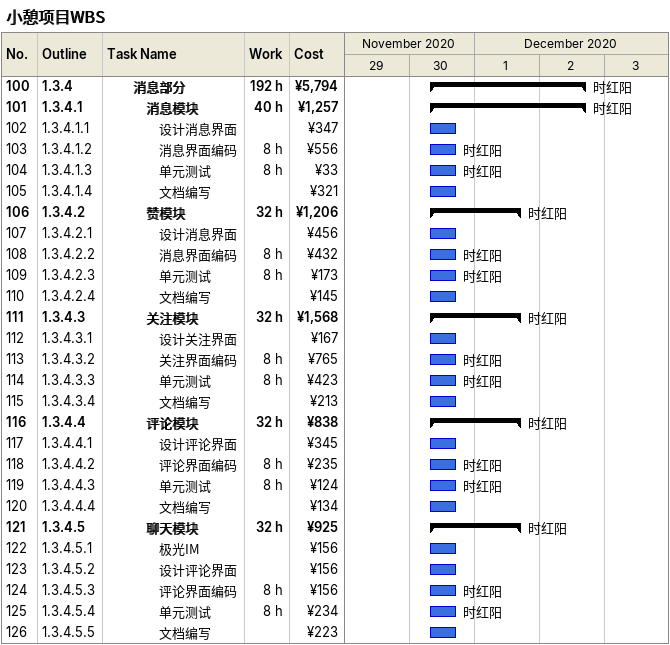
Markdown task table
小憩项目WBS

| ID | WBS | Task | Start | Finish | Resources | Work (h) | Cost (¥) |
|---|---|---|---|---|---|---|---|
| 100 | 1.3.4 | **消息部分** | 2020-11-30 | 2020-12-02 | 时红阳 | 192 | 5794 |
| 101 | 1.3.4.1 | **消息模块** | 2020-11-30 | 2020-12-02 | 时红阳 | 40 | 1257 |
| 102 | 1.3.4.1.1 | 设计消息界面 | 2020-11-30 | 2020-11-30 |  |  | 347 |
| 103 | 1.3.4.1.2 | 消息界面编码 | 2020-11-30 | 2020-11-30 | 时红阳 | 8 | 556 |
| 104 | 1.3.4.1.3 | 单元测试 | 2020-11-30 | 2020-11-30 | 时红阳 | 8 | 33 |
| 105 | 1.3.4.1.4 | 文档编写 | 2020-11-30 | 2020-11-30 |  |  | 321 |
| 106 | 1.3.4.2 | **赞模块** | 2020-11-30 | 2020-12-01 | 时红阳 | 32 | 1206 |
| 107 | 1.3.4.2.1 | 设计消息界面 | 2020-11-30 | 2020-11-30 |  |  | 456 |
| 108 | 1.3.4.2.2 | 消息界面编码 | 2020-11-30 | 2020-11-30 | 时红阳 | 8 | 432 |
| 109 | 1.3.4.2.3 | 单元测试 | 2020-11-30 | 2020-11-30 | 时红阳 | 8 | 173 |
| 110 | 1.3.4.2.4 | 文档编写 | 2020-11-30 | 2020-11-30 |  |  | 145 |
| 111 | 1.3.4.3 | **关注模块** | 2020-11-30 | 2020-12-01 | 时红阳 | 32 | 1568 |
| 112 | 1.3.4.3.1 | 设计关注界面 | 2020-11-30 | 2020-11-30 |  |  | 167 |
| 113 | 1.3.4.3.2 | 关注界面编码 | 2020-11-30 | 2020-11-30 | 时红阳 | 8 | 765 |
| 114 | 1.3.4.3.3 | 单元测试 | 2020-11-30 | 2020-11-30 | 时红阳 | 8 | 423 |
| 115 | 1.3.4.3.4 | 文档编写 | 2020-11-30 | 2020-11-30 |  |  | 213 |
| 116 | 1.3.4.4 | **评论模块** | 2020-11-30 | 2020-12-01 | 时红阳 | 32 | 838 |
| 117 | 1.3.4.4.1 | 设计评论界面 | 2020-11-30 | 2020-11-30 |  |  | 345 |
| 118 | 1.3.4.4.2 | 评论界面编码 | 2020-11-30 | 2020-11-30 | 时红阳 | 8 | 235 |
| 119 | 1.3.4.4.3 | 单元测试 | 2020-11-30 | 2020-11-30 | 时红阳 | 8 | 124 |
| 120 | 1.3.4.4.4 | 文档编写 | 2020-11-30 | 2020-11-30 |  |  | 134 |
| 121 | 1.3.4.5 | **聊天模块** | 2020-11-30 | 2020-12-01 | 时红阳 | 32 | 925 |
| 122 | 1.3.4.5.1 | 极光IM | 2020-11-30 | 2020-11-30 |  |  | 156 |
| 123 | 1.3.4.5.2 | 设计评论界面 | 2020-11-30 | 2020-11-30 |  |  | 156 |
| 124 | 1.3.4.5.3 | 评论界面编码 | 2020-11-30 | 2020-11-30 | 时红阳 | 8 | 156 |
| 125 | 1.3.4.5.4 | 单元测试 | 2020-11-30 | 2020-11-30 | 时红阳 | 8 | 234 |
| 126 | 1.3.4.5.5 | 文档编写 | 2020-11-30 | 2020-11-30 |  |  | 223 |
